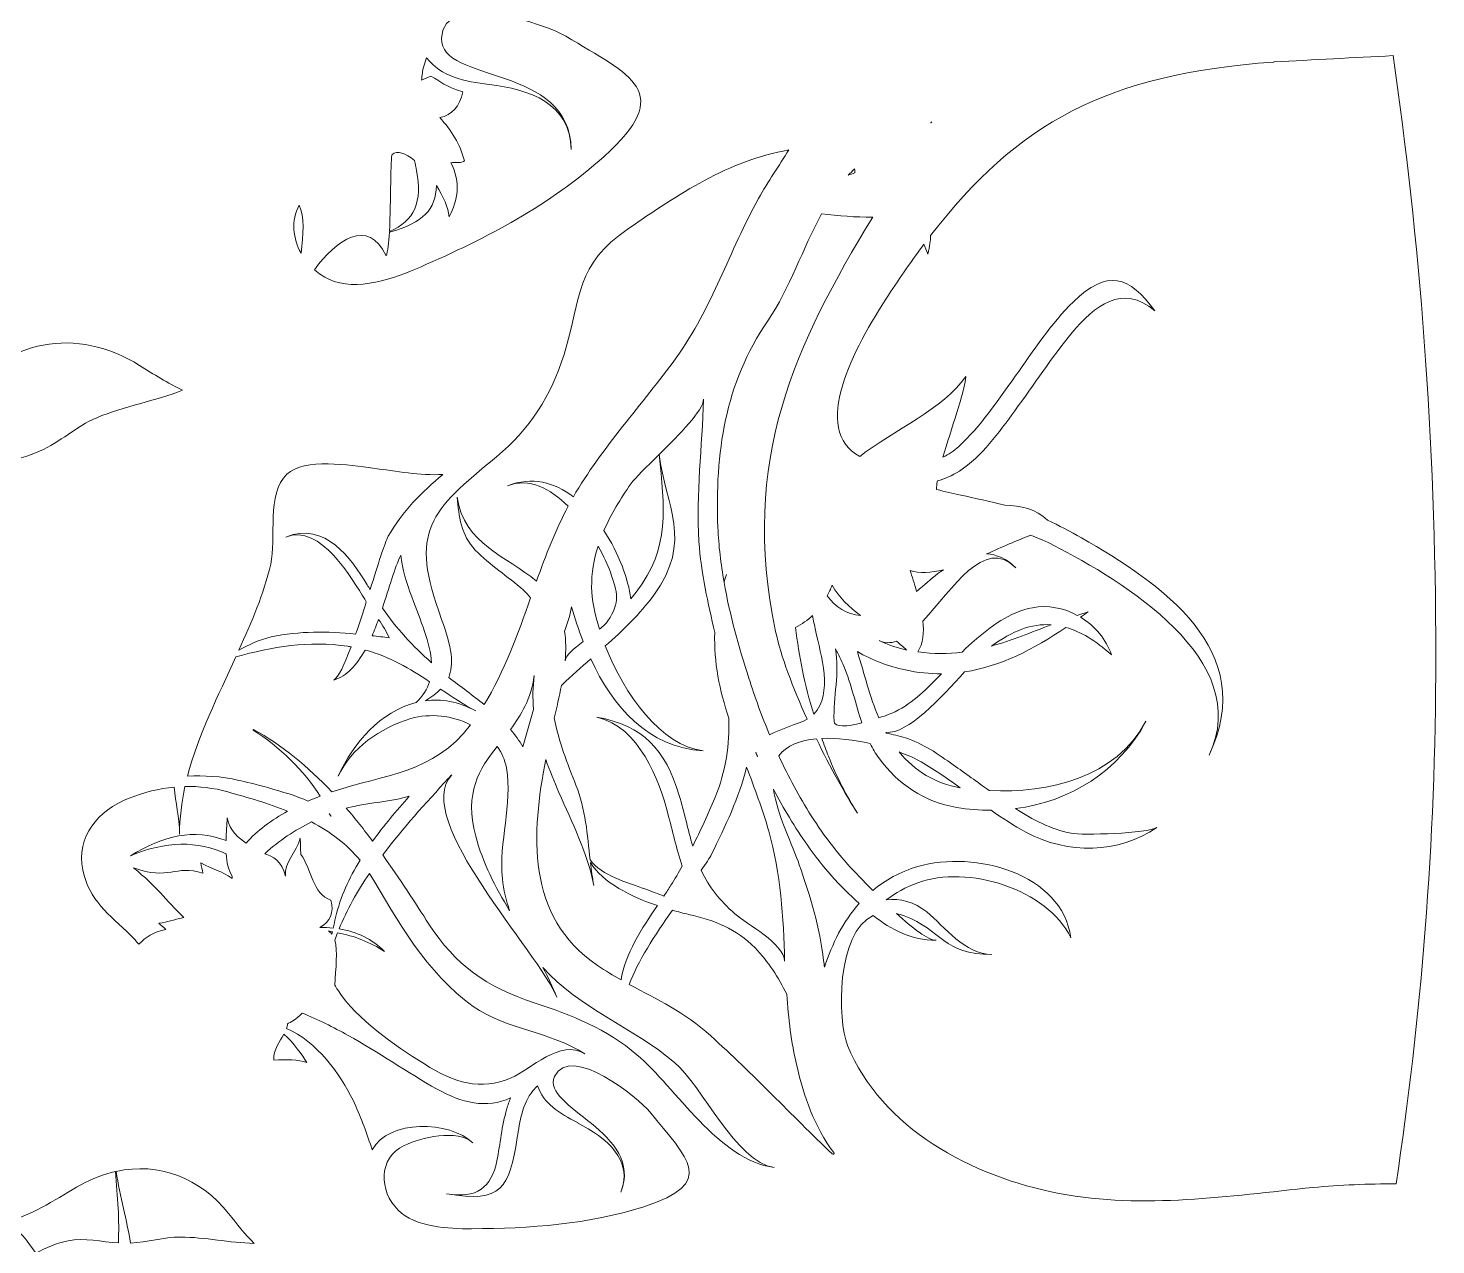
# Model space of a CAD drawing. Header units: inches. Extents: x 0 to 8.2, y -11.5 to 0.
# Drawn here: x 2.863 to 4.54, y -9.212 to -7.763 of the extents above; entities that cross this region are included whole.
import ezdxf

# ---------------------------------------------------------------- set-up
doc = ezdxf.new("R2010")
doc.units = ezdxf.units.IN
doc.header["$MEASUREMENT"] = 0
doc.layers.add('Middle Layer', color=7, linetype='Continuous')

# ---------------------------------------------------------------- blocks, each defined once
blk = doc.blocks.new('block 2')
at = {"layer": 'Middle Layer', "lineweight": 0}
for points, knots in [([(3.3302, -8.0471), (3.4088, -8.0129), (3.4848, -7.9732), (3.549, -7.9153), (3.6341, -7.8385), (3.5815, -7.8194), (3.5032, -7.772), (3.481, -7.7585), (3.3569, -7.7155), (3.3552, -7.7748), (3.3538, -7.8283), (3.5085, -7.8053), (3.5098, -7.9072), (3.5089, -7.852), (3.46, -7.8354), (3.4121, -7.8296), (3.4121, -7.8296), (3.4121, -7.8296), (3.412, -7.8296), (3.3833, -7.8261), (3.3543, -7.8202), (3.3375, -7.7979), (3.3362, -7.8011), (3.3351, -7.8045), (3.3341, -7.808), (3.3327, -7.8134), (3.3319, -7.8188), (3.3316, -7.8244), (3.3352, -7.8229), (3.3388, -7.8211), (3.3426, -7.8199), (3.3554, -7.8265), (3.3586, -7.8316), (3.3806, -7.8385), (3.377, -7.8559), (3.3679, -7.8661), (3.3531, -7.8691), (3.3673, -7.8839), (3.3772, -7.901), (3.3827, -7.9205), (3.3798, -7.9238), (3.3712, -7.9224), (3.3665, -7.9228), (3.3786, -7.9475), (3.3749, -7.9668), (3.3643, -7.9872), (3.3635, -7.9764), (3.3575, -7.9628), (3.3492, -7.9501), (3.3484, -7.9787), (3.334, -7.9941), (3.2932, -8.0057), (3.2924, -8.0181), (3.2913, -8.0285), (3.2893, -8.0339), (3.2677, -7.9874), (3.2299, -8.0154), (3.2038, -8.0503), (3.209, -8.0548), (3.2148, -8.0588), (3.2211, -8.0617), (3.254, -8.0772), (3.2998, -8.0603), (3.3302, -8.0471)], [0, 0, 0, 0, 1, 1, 1, 2, 2, 2, 3, 3, 3, 4, 4, 4, 5, 5, 5, 6, 6, 6, 7, 7, 7, 8, 8, 8, 9, 9, 9, 10, 10, 10, 11, 11, 11, 12, 12, 12, 13, 13, 13, 14, 14, 14, 15, 15, 15, 16, 16, 16, 17, 17, 17, 18, 18, 18, 19, 19, 19, 20, 20, 20, 21, 21, 21, 21]), ([(4.5397, -8.5115), (4.5397, -8.249), (4.52, -8.011), (4.4887, -7.7953), (4.4414, -7.7976), (4.3941, -7.8003), (4.3467, -7.8028), (4.3467, -7.8028), (4.3466, -7.8029), (4.3466, -7.8029), (4.1474, -7.8174), (4.0418, -7.875), (3.9379, -8.0097), (3.9378, -8.0152), (3.9369, -8.0224), (3.9347, -8.0318), (3.9329, -8.0276), (3.9313, -8.0237), (3.93, -8.02), (3.9159, -8.0388), (3.9019, -8.0589), (3.8876, -8.0806), (3.8455, -8.1445), (3.7949, -8.2413), (3.8534, -8.2728), (3.894, -8.2411), (3.9529, -8.2167), (3.9798, -8.1776), (3.9779, -8.1975), (3.9622, -8.2401), (3.9526, -8.2738), (3.9593, -8.2703), (3.9657, -8.2661), (3.9713, -8.2609), (3.9977, -8.2367), (4.0181, -8.2062), (4.0388, -8.1771), (4.0603, -8.1468), (4.0814, -8.1146), (4.108, -8.0885), (4.148, -8.0495), (4.175, -8.0574), (4.205, -8.0995), (4.1665, -8.0658), (4.1324, -8.094), (4.1065, -8.1253), (4.0819, -8.155), (4.0609, -8.1875), (4.0381, -8.2185), (4.0192, -8.2441), (3.9992, -8.2727), (3.9722, -8.2902), (3.9634, -8.2959), (3.9547, -8.2995), (3.9459, -8.3018), (3.9452, -8.3058), (3.9449, -8.3093), (3.945, -8.3123), (3.9549, -8.3146), (3.9646, -8.3168), (3.9737, -8.3188), (3.991, -8.3228), (4.0087, -8.3263), (4.0261, -8.3307), (4.0452, -8.3313), (4.0636, -8.335), (4.077, -8.3487), (4.0908, -8.3551), (4.1043, -8.3622), (4.1175, -8.3697), (4.213, -8.4244), (4.3296, -8.5035), (4.2695, -8.6286), (4.324, -8.5152), (4.166, -8.4208), (4.0845, -8.3787), (4.0755, -8.3741), (4.0664, -8.3702), (4.0572, -8.3667), (4.0409, -8.3726), (4.0227, -8.381), (4.0045, -8.389), (4.0163, -8.3895), (4.0281, -8.3942), (4.0394, -8.4053), (4.0011, -8.368), (3.9646, -8.4309), (3.9288, -8.4689), (3.9301, -8.4824), (3.9289, -8.4954), (3.9227, -8.5057), (3.9413, -8.5083), (3.9587, -8.508), (3.9753, -8.5059), (3.9798, -8.5014), (3.9844, -8.497), (3.9892, -8.4928), (4.0092, -8.4756), (4.0316, -8.4582), (4.0592, -8.453), (4.0777, -8.4495), (4.0964, -8.4534), (4.1125, -8.4621), (4.1168, -8.4607), (4.1212, -8.4593), (4.1256, -8.4579), (4.1226, -8.4601), (4.1195, -8.4622), (4.1165, -8.4644), (4.1336, -8.4748), (4.1471, -8.4908), (4.1533, -8.5091), (4.1342, -8.4921), (4.1165, -8.4814), (4.0991, -8.4764), (4.0606, -8.5022), (4.0217, -8.5229), (3.9784, -8.5295), (3.95, -8.5605), (3.9113, -8.6035), (3.8845, -8.6016), (3.8847, -8.6019), (3.8848, -8.6021), (3.885, -8.6024), (3.8927, -8.604), (3.9004, -8.6057), (3.9078, -8.608), (3.9285, -8.6143), (3.9476, -8.6281), (3.9649, -8.6402), (3.9793, -8.6503), (3.9935, -8.6607), (4.0077, -8.6709), (4.0784, -8.674), (4.1585, -8.6559), (4.1944, -8.5882), (4.1627, -8.6479), (4.1037, -8.6839), (4.0389, -8.6924), (4.0592, -8.7052), (4.0813, -8.7171), (4.1052, -8.7218), (4.1176, -8.7242), (4.1969, -8.722), (4.2075, -8.7148), (4.1615, -8.7461), (4.1016, -8.7474), (4.0513, -8.7203), (4.0368, -8.7126), (4.0232, -8.7036), (4.0099, -8.6943), (3.9963, -8.6943), (3.9826, -8.6933), (3.969, -8.6909), (3.9302, -8.6842), (3.8995, -8.6638), (3.8761, -8.632), (3.8722, -8.6267), (3.869, -8.6209), (3.866, -8.6148), (3.8469, -8.6105), (3.8266, -8.6079), (3.8082, -8.6087), (3.8107, -8.6158), (3.8134, -8.6229), (3.8162, -8.63), (3.8261, -8.6545), (3.8376, -8.6774), (3.8507, -8.6979), (3.8361, -8.6751), (3.8183, -8.6431), (3.8019, -8.6092), (3.7825, -8.6109), (3.7662, -8.617), (3.7571, -8.6296), (3.7684, -8.6542), (3.7811, -8.6782), (3.7957, -8.7009), (3.8117, -8.7258), (3.8296, -8.7495), (3.8502, -8.7705), (3.8534, -8.7737), (3.8603, -8.781), (3.869, -8.7898), (3.8838, -8.7776), (3.9013, -8.7676), (3.9227, -8.7614), (3.9907, -8.7415), (4.0946, -8.7698), (4.1048, -8.8462), (4.0775, -8.7881), (3.9811, -8.7589), (3.9227, -8.7806), (3.9083, -8.7859), (3.8959, -8.7929), (3.8851, -8.8012), (3.9017, -8.7989), (3.9181, -8.8031), (3.9333, -8.8154), (3.9545, -8.8327), (3.9785, -8.8663), (4.011, -8.866), (3.9528, -8.8665), (3.9515, -8.8371), (3.9065, -8.8201), (3.9065, -8.8201), (3.9064, -8.8201), (3.9063, -8.82), (3.9032, -8.8189), (3.9003, -8.8181), (3.8974, -8.8174), (3.9159, -8.8344), (3.9348, -8.8493), (3.9444, -8.8491), (3.9149, -8.8496), (3.8912, -8.8366), (3.8695, -8.8196), (3.8252, -8.8401), (3.8268, -8.9443), (3.839, -8.9745), (3.8787, -9.0726), (3.987, -9.1311), (4.0912, -9.1508), (4.1923, -9.17), (4.2932, -9.1536), (4.3934, -9.1438), (4.4257, -9.1406), (4.4591, -9.1394), (4.4924, -9.1394), (4.5218, -8.9437), (4.5397, -8.7346), (4.5397, -8.5115)], [0, 0, 0, 0, 1, 1, 1, 2, 2, 2, 3, 3, 3, 4, 4, 4, 5, 5, 5, 6, 6, 6, 7, 7, 7, 8, 8, 8, 9, 9, 9, 10, 10, 10, 11, 11, 11, 12, 12, 12, 13, 13, 13, 14, 14, 14, 15, 15, 15, 16, 16, 16, 17, 17, 17, 18, 18, 18, 19, 19, 19, 20, 20, 20, 21, 21, 21, 22, 22, 22, 23, 23, 23, 24, 24, 24, 25, 25, 25, 26, 26, 26, 27, 27, 27, 28, 28, 28, 29, 29, 29, 30, 30, 30, 31, 31, 31, 32, 32, 32, 33, 33, 33, 34, 34, 34, 35, 35, 35, 36, 36, 36, 37, 37, 37, 38, 38, 38, 39, 39, 39, 40, 40, 40, 41, 41, 41, 42, 42, 42, 43, 43, 43, 44, 44, 44, 45, 45, 45, 46, 46, 46, 47, 47, 47, 48, 48, 48, 49, 49, 49, 50, 50, 50, 51, 51, 51, 52, 52, 52, 53, 53, 53, 54, 54, 54, 55, 55, 55, 56, 56, 56, 57, 57, 57, 58, 58, 58, 59, 59, 59, 60, 60, 60, 61, 61, 61, 62, 62, 62, 63, 63, 63, 64, 64, 64, 65, 65, 65, 66, 66, 66, 67, 67, 67, 68, 68, 68, 69, 69, 69, 70, 70, 70, 71, 71, 71, 72, 72, 72, 73, 73, 73, 74, 74, 74, 75, 75, 75, 76, 76, 76, 77, 77, 77, 77]), ([(3.9381, -7.8755), (3.9381, -7.8756), (3.9381, -7.8757), (3.9382, -7.8758), (3.9385, -7.8752), (3.9389, -7.8747), (3.9393, -7.8741), (3.9389, -7.8746), (3.9384, -7.875), (3.9381, -7.8755)], [0, 0, 0, 0, 1, 1, 1, 2, 2, 2, 3, 3, 3, 3]), ([(3.2932, -8.0047), (3.3237, -7.9925), (3.3325, -7.9688), (3.3256, -7.9324), (3.3249, -7.9283), (3.324, -7.9243), (3.3231, -7.9202), (3.3125, -7.9116), (3.3025, -7.9077), (3.2966, -7.9132), (3.294, -7.9155), (3.2954, -7.9686), (3.2932, -8.0047)], [0, 0, 0, 0, 1, 1, 1, 2, 2, 2, 3, 3, 3, 4, 4, 4, 4]), ([(3.4208, -8.2731), (3.3416, -8.3382), (3.316, -8.361), (3.3554, -8.467), (3.3678, -8.5002), (3.3701, -8.5208), (3.3638, -8.536), (3.378, -8.547), (3.3925, -8.5574), (3.4062, -8.5684), (3.4301, -8.5291), (3.4459, -8.4851), (3.4614, -8.4412), (3.4588, -8.4381), (3.456, -8.435), (3.4528, -8.4322), (3.4343, -8.4155), (3.4127, -8.4023), (3.3955, -8.3843), (3.3784, -8.3664), (3.3761, -8.344), (3.3739, -8.3214), (3.382, -8.3771), (3.4334, -8.3923), (3.4685, -8.4213), (3.4795, -8.3906), (3.4911, -8.3603), (3.5061, -8.3322), (3.4849, -8.3111), (3.4595, -8.2974), (3.4339, -8.308), (3.4629, -8.296), (3.4897, -8.3036), (3.5123, -8.3208), (3.5456, -8.2632), (3.5948, -8.2106), (3.6348, -8.1552), (3.6781, -8.0952), (3.6976, -8.0289), (3.733, -7.9653), (3.744, -7.9456), (3.7574, -7.9265), (3.769, -7.9077), (3.6976, -7.9196), (3.6366, -7.961), (3.5779, -8.0014), (3.514, -8.0454), (3.5227, -8.0806), (3.5012, -8.1512), (3.4864, -8.2001), (3.46, -8.2407), (3.4208, -8.2731)], [0, 0, 0, 0, 1, 1, 1, 2, 2, 2, 3, 3, 3, 4, 4, 4, 5, 5, 5, 6, 6, 6, 7, 7, 7, 8, 8, 8, 9, 9, 9, 10, 10, 10, 11, 11, 11, 12, 12, 12, 13, 13, 13, 14, 14, 14, 15, 15, 15, 16, 16, 16, 17, 17, 17, 17]), ([(3.8398, -7.9377), (3.8425, -7.9369), (3.8451, -7.9357), (3.8478, -7.935), (3.8478, -7.9334), (3.8476, -7.9319), (3.8472, -7.9303), (3.8447, -7.9327), (3.8422, -7.9352), (3.8398, -7.9377)], [0, 0, 0, 0, 1, 1, 1, 2, 2, 2, 3, 3, 3, 3]), ([(3.188, -8.0307), (3.1909, -8.0086), (3.1921, -7.9872), (3.1856, -7.9735), (3.176, -7.9921), (3.1782, -8.0132), (3.188, -8.0307)], [0, 0, 0, 0, 1, 1, 1, 2, 2, 2, 2]), ([(3.869, -7.9876), (3.8484, -7.9878), (3.8282, -7.9863), (3.808, -7.9837), (3.7853, -8.0252), (3.7705, -8.0724), (3.744, -8.1111), (3.6925, -8.1864), (3.681, -8.2688), (3.6845, -8.3575), (3.6854, -8.3792), (3.688, -8.4009), (3.6918, -8.4225), (3.6928, -8.4195), (3.6936, -8.4165), (3.6947, -8.4134), (3.6936, -8.4165), (3.6927, -8.4197), (3.6919, -8.4229), (3.6987, -8.4617), (3.7095, -8.5001), (3.7214, -8.5371), (3.7287, -8.5599), (3.7369, -8.5825), (3.7461, -8.6046), (3.76, -8.5968), (3.7798, -8.5917), (3.7909, -8.5859), (3.7738, -8.5483), (3.7593, -8.5103), (3.7533, -8.4814), (3.7104, -8.2766), (3.7769, -8.1389), (3.869, -7.9876)], [0, 0, 0, 0, 1, 1, 1, 2, 2, 2, 3, 3, 3, 4, 4, 4, 5, 5, 5, 6, 6, 6, 7, 7, 7, 8, 8, 8, 9, 9, 9, 10, 10, 10, 11, 11, 11, 11]), ([(2.9957, -8.1644), (2.921, -8.1181), (2.836, -8.1314), (2.7808, -8.2073), (2.7593, -8.2369), (2.7382, -8.2722), (2.7105, -8.2983), (2.7182, -8.2992), (2.7261, -8.2975), (2.7369, -8.2901), (2.7383, -8.3369), (2.7478, -8.3097), (2.7587, -8.332), (2.7668, -8.319), (2.7714, -8.305), (2.7724, -8.2899), (2.776, -8.2974), (2.7781, -8.3048), (2.7785, -8.3119), (2.7839, -8.3065), (2.7895, -8.3014), (2.7957, -8.2971), (2.8195, -8.2805), (2.8504, -8.2781), (2.8765, -8.2666), (2.9009, -8.2559), (2.9201, -8.237), (2.9445, -8.2267), (2.9775, -8.2128), (3.0137, -8.2069), (3.0469, -8.1938), (3.0292, -8.1856), (3.0124, -8.1748), (2.9957, -8.1644)], [0, 0, 0, 0, 1, 1, 1, 2, 2, 2, 3, 3, 3, 4, 4, 4, 5, 5, 5, 6, 6, 6, 7, 7, 7, 8, 8, 8, 9, 9, 9, 10, 10, 10, 11, 11, 11, 11]), ([(3.6808, -8.4827), (3.6728, -8.4478), (3.6644, -8.4121), (3.6619, -8.3741), (3.6583, -8.3174), (3.6659, -8.2611), (3.6675, -8.2046), (3.6671, -8.2181), (3.639, -8.2463), (3.6145, -8.2704), (3.622, -8.3323), (3.6558, -8.3726), (3.608, -8.4382), (3.5917, -8.4606), (3.5714, -8.4799), (3.5504, -8.4986), (3.5731, -8.5561), (3.6169, -8.6177), (3.6669, -8.6234), (3.6013, -8.6199), (3.5594, -8.5707), (3.533, -8.5141), (3.5215, -8.5241), (3.5101, -8.5342), (3.4993, -8.5446), (3.499, -8.545), (3.4986, -8.5452), (3.4982, -8.5455), (3.4956, -8.5589), (3.4925, -8.5721), (3.4896, -8.5847), (3.4952, -8.6121), (3.5052, -8.6391), (3.5154, -8.6644), (3.527, -8.6933), (3.529, -8.7234), (3.5323, -8.7535), (3.5461, -8.7723), (3.5767, -8.7803), (3.5976, -8.788), (3.6061, -8.7911), (3.6136, -8.7941), (3.6202, -8.7965), (3.6232, -8.7921), (3.626, -8.7878), (3.6286, -8.7837), (3.6333, -8.7761), (3.6377, -8.7685), (3.642, -8.7608), (3.6351, -8.7401), (3.6304, -8.7189), (3.6248, -8.698), (3.6146, -8.6594), (3.5911, -8.5947), (3.5404, -8.5834), (3.5956, -8.5937), (3.6219, -8.6212), (3.6384, -8.6767), (3.6444, -8.6967), (3.6488, -8.717), (3.6545, -8.7371), (3.6639, -8.7184), (3.6725, -8.6993), (3.6807, -8.6798), (3.6945, -8.6469), (3.6986, -8.6155), (3.6975, -8.5847), (3.6867, -8.5515), (3.6794, -8.5181), (3.6808, -8.4827)], [0, 0, 0, 0, 1, 1, 1, 2, 2, 2, 3, 3, 3, 4, 4, 4, 5, 5, 5, 6, 6, 6, 7, 7, 7, 8, 8, 8, 9, 9, 9, 10, 10, 10, 11, 11, 11, 12, 12, 12, 13, 13, 13, 14, 14, 14, 15, 15, 15, 16, 16, 16, 17, 17, 17, 18, 18, 18, 19, 19, 19, 20, 20, 20, 21, 21, 21, 22, 22, 22, 23, 23, 23, 23]), ([(3.114, -8.5035), (3.1257, -8.4972), (3.1377, -8.4912), (3.1525, -8.4879), (3.1863, -8.4804), (3.2194, -8.4813), (3.253, -8.4844), (3.2573, -8.4721), (3.2616, -8.4589), (3.2657, -8.4459), (3.2651, -8.4449), (3.2644, -8.4439), (3.2638, -8.443), (3.2496, -8.4201), (3.2112, -8.3517), (3.1698, -8.3688), (3.2165, -8.3496), (3.2482, -8.3946), (3.2667, -8.4259), (3.2679, -8.4278), (3.2691, -8.4295), (3.2703, -8.4314), (3.2796, -8.4016), (3.2877, -8.3754), (3.2919, -8.3679), (3.3087, -8.3381), (3.3318, -8.3153), (3.3569, -8.2942), (3.3291, -8.2959), (3.3021, -8.2904), (3.2734, -8.2867), (3.2465, -8.2832), (3.1922, -8.2744), (3.1712, -8.2939), (3.1467, -8.3165), (3.1585, -8.3713), (3.1518, -8.401), (3.1437, -8.4367), (3.1289, -8.4703), (3.114, -8.5035)], [0, 0, 0, 0, 1, 1, 1, 2, 2, 2, 3, 3, 3, 4, 4, 4, 5, 5, 5, 6, 6, 6, 7, 7, 7, 8, 8, 8, 9, 9, 9, 10, 10, 10, 11, 11, 11, 12, 12, 12, 13, 13, 13, 13]), ([(3.6144, -8.2705), (3.5996, -8.285), (3.5862, -8.298), (3.5809, -8.3055), (3.5685, -8.323), (3.5572, -8.3416), (3.5487, -8.3612), (3.5664, -8.3881), (3.5779, -8.419), (3.5807, -8.4423), (3.583, -8.4397), (3.5852, -8.437), (3.5873, -8.4343), (3.6279, -8.3819), (3.621, -8.3328), (3.6144, -8.2705)], [0, 0, 0, 0, 1, 1, 1, 2, 2, 2, 3, 3, 3, 4, 4, 4, 5, 5, 5, 5]), ([(3.5417, -8.3798), (3.5367, -8.3955), (3.5338, -8.4118), (3.5341, -8.4289), (3.5342, -8.4427), (3.5376, -8.4601), (3.5434, -8.4786), (3.5479, -8.475), (3.5516, -8.4716), (3.5535, -8.4686), (3.5685, -8.4459), (3.565, -8.4353), (3.5564, -8.4106), (3.5536, -8.4026), (3.5485, -8.3916), (3.5417, -8.3798)], [0, 0, 0, 0, 1, 1, 1, 2, 2, 2, 3, 3, 3, 4, 4, 4, 5, 5, 5, 5]), ([(3.3434, -8.5185), (3.3419, -8.4951), (3.3304, -8.4687), (3.3198, -8.4401), (3.3137, -8.4238), (3.3085, -8.4071), (3.3067, -8.3906), (3.2995, -8.4054), (3.293, -8.4293), (3.2848, -8.4537), (3.3015, -8.4773), (3.3211, -8.4987), (3.3434, -8.5185)], [0, 0, 0, 0, 1, 1, 1, 2, 2, 2, 3, 3, 3, 4, 4, 4, 4]), ([(3.9212, -8.4335), (3.9235, -8.4316), (3.9258, -8.4298), (3.9281, -8.4278), (3.9359, -8.4209), (3.9443, -8.4138), (3.9532, -8.4077), (3.9382, -8.4114), (3.9245, -8.4124), (3.9135, -8.4085), (3.9156, -8.4155), (3.9185, -8.4241), (3.9212, -8.4335)], [0, 0, 0, 0, 1, 1, 1, 2, 2, 2, 3, 3, 3, 4, 4, 4, 4]), ([(3.8542, -8.4622), (3.8409, -8.4521), (3.8288, -8.4409), (3.8205, -8.4263), (3.8189, -8.4308), (3.8167, -8.4347), (3.8146, -8.4387), (3.8248, -8.4523), (3.8379, -8.461), (3.8542, -8.4622)], [0, 0, 0, 0, 1, 1, 1, 2, 2, 2, 3, 3, 3, 3]), ([(3.2929, -8.4887), (3.2898, -8.4814), (3.2851, -8.4741), (3.2802, -8.4669), (3.2778, -8.4736), (3.2753, -8.4801), (3.2725, -8.4864), (3.2793, -8.4872), (3.286, -8.4879), (3.2929, -8.4887)], [0, 0, 0, 0, 1, 1, 1, 2, 2, 2, 3, 3, 3, 3]), ([(3.524, -8.4933), (3.5186, -8.4795), (3.514, -8.4655), (3.5101, -8.4519), (3.5082, -8.4626), (3.5052, -8.4721), (3.5019, -8.4812), (3.5035, -8.4927), (3.5036, -8.5044), (3.5026, -8.5161), (3.5031, -8.5098), (3.513, -8.5016), (3.524, -8.4933)], [0, 0, 0, 0, 1, 1, 1, 2, 2, 2, 3, 3, 3, 4, 4, 4, 4]), ([(3.7973, -8.4621), (3.7914, -8.4677), (3.7847, -8.4725), (3.7771, -8.4766), (3.7808, -8.5105), (3.7879, -8.545), (3.7987, -8.58), (3.8221, -8.5548), (3.8073, -8.5098), (3.8008, -8.4799), (3.7995, -8.4742), (3.7983, -8.4682), (3.7973, -8.4621)], [0, 0, 0, 0, 1, 1, 1, 2, 2, 2, 3, 3, 3, 4, 4, 4, 4]), ([(4.0104, -8.4987), (4.0345, -8.492), (4.0577, -8.4825), (4.0816, -8.4733), (4.0584, -8.4718), (4.0354, -8.4806), (4.0104, -8.4987)], [0, 0, 0, 0, 1, 1, 1, 2, 2, 2, 2]), ([(3.0527, -8.6537), (3.0723, -8.6528), (3.0923, -8.6535), (3.114, -8.6587), (3.1269, -8.6618), (3.1684, -8.6715), (3.1966, -8.6833), (3.2008, -8.6815), (3.2049, -8.6798), (3.2088, -8.6782), (3.2095, -8.6779), (3.2102, -8.6777), (3.2109, -8.6774), (3.1922, -8.648), (3.1615, -8.6175), (3.1308, -8.599), (3.1309, -8.5988), (3.1311, -8.5986), (3.1312, -8.5983), (3.1655, -8.6163), (3.1965, -8.6425), (3.2246, -8.6725), (3.2882, -8.6509), (3.3449, -8.6514), (3.39, -8.5924), (3.3681, -8.5816), (3.3415, -8.5784), (3.3188, -8.5851), (3.2826, -8.5959), (3.2472, -8.6205), (3.2323, -8.6537), (3.2499, -8.6144), (3.2833, -8.5763), (3.3249, -8.5659), (3.3331, -8.5582), (3.3382, -8.5499), (3.3409, -8.5412), (3.3175, -8.5256), (3.2939, -8.5114), (3.2642, -8.5034), (3.2544, -8.521), (3.2425, -8.5347), (3.2269, -8.5392), (3.2324, -8.5362), (3.2397, -8.5206), (3.2475, -8.4998), (3.2462, -8.4996), (3.245, -8.4992), (3.2437, -8.499), (3.1971, -8.4919), (3.1535, -8.4997), (3.1103, -8.5116), (3.0893, -8.558), (3.0655, -8.6045), (3.0527, -8.6537)], [0, 0, 0, 0, 1, 1, 1, 2, 2, 2, 3, 3, 3, 4, 4, 4, 5, 5, 5, 6, 6, 6, 7, 7, 7, 8, 8, 8, 9, 9, 9, 10, 10, 10, 11, 11, 11, 12, 12, 12, 13, 13, 13, 14, 14, 14, 15, 15, 15, 16, 16, 16, 17, 17, 17, 18, 18, 18, 18]), ([(3.8766, -8.4922), (3.887, -8.4971), (3.898, -8.5009), (3.9093, -8.5034), (3.9054, -8.4997), (3.9013, -8.4963), (3.8971, -8.493), (3.8902, -8.4953), (3.8834, -8.4954), (3.8766, -8.4922)], [0, 0, 0, 0, 1, 1, 1, 2, 2, 2, 3, 3, 3, 3]), ([(3.8246, -8.502), (3.8296, -8.5309), (3.8219, -8.5593), (3.8228, -8.588), (3.823, -8.5962), (3.839, -8.5945), (3.856, -8.5903), (3.8486, -8.5681), (3.8433, -8.5441), (3.8346, -8.5227), (3.8317, -8.5155), (3.8282, -8.5087), (3.8246, -8.502)], [0, 0, 0, 0, 1, 1, 1, 2, 2, 2, 3, 3, 3, 4, 4, 4, 4]), ([(3.9077, -8.5272), (3.8876, -8.5228), (3.8683, -8.5156), (3.8506, -8.5053), (3.8589, -8.5316), (3.8653, -8.5591), (3.8761, -8.5843), (3.8856, -8.5812), (3.8932, -8.5782), (3.8956, -8.577), (3.9174, -8.5658), (3.9344, -8.549), (3.9507, -8.5317), (3.9369, -8.5317), (3.9227, -8.5304), (3.9078, -8.5272), (3.9078, -8.5272), (3.9077, -8.5272), (3.9077, -8.5272)], [0, 0, 0, 0, 1, 1, 1, 2, 2, 2, 3, 3, 3, 4, 4, 4, 5, 5, 5, 6, 6, 6, 6]), ([(3.4373, -8.5981), (3.4428, -8.6045), (3.4479, -8.6113), (3.4523, -8.6188), (3.4565, -8.6039), (3.4609, -8.589), (3.4649, -8.5741), (3.4649, -8.574), (3.465, -8.5738), (3.465, -8.5737), (3.4638, -8.5607), (3.4638, -8.5475), (3.4658, -8.5339), (3.4618, -8.5612), (3.4502, -8.5808), (3.4373, -8.5981)], [0, 0, 0, 0, 1, 1, 1, 2, 2, 2, 3, 3, 3, 4, 4, 4, 5, 5, 5, 5]), ([(3.3961, -8.576), (3.381, -8.5679), (3.3675, -8.5589), (3.3542, -8.55), (3.3495, -8.5549), (3.3435, -8.5594), (3.3362, -8.5638), (3.355, -8.5614), (3.3751, -8.5646), (3.3961, -8.576)], [0, 0, 0, 0, 1, 1, 1, 2, 2, 2, 3, 3, 3, 3]), ([(3.4216, -8.6183), (3.4002, -8.6455), (3.3822, -8.6728), (3.396, -8.7252), (3.4044, -8.7572), (3.4197, -8.786), (3.4364, -8.8142), (3.4322, -8.8018), (3.4292, -8.789), (3.4278, -8.776), (3.4232, -8.7318), (3.4404, -8.6879), (3.4325, -8.6438), (3.4309, -8.6344), (3.427, -8.6259), (3.4216, -8.6183)], [0, 0, 0, 0, 1, 1, 1, 2, 2, 2, 3, 3, 3, 4, 4, 4, 5, 5, 5, 5]), ([(3.5412, -8.8793), (3.5506, -8.8857), (3.5599, -8.8912), (3.5692, -8.8964), (3.5735, -8.866), (3.5943, -8.8347), (3.6125, -8.8079), (3.5814, -8.7974), (3.5474, -8.7808), (3.5327, -8.7566), (3.5338, -8.7658), (3.535, -8.775), (3.5367, -8.7841), (3.5294, -8.7455), (3.5106, -8.7086), (3.4952, -8.6733), (3.4895, -8.6601), (3.4841, -8.647), (3.4794, -8.6339), (3.4627, -8.7208), (3.4549, -8.8205), (3.5412, -8.8793)], [0, 0, 0, 0, 1, 1, 1, 2, 2, 2, 3, 3, 3, 4, 4, 4, 5, 5, 5, 6, 6, 6, 7, 7, 7, 7]), ([(3.7312, -8.6286), (3.7307, -8.6275), (3.7302, -8.6264), (3.7297, -8.6253), (3.7303, -8.6271), (3.731, -8.6289), (3.7316, -8.6306), (3.7314, -8.6299), (3.7313, -8.6293), (3.7312, -8.6286)], [0, 0, 0, 0, 1, 1, 1, 2, 2, 2, 3, 3, 3, 3]), ([(3.973, -8.6675), (3.957, -8.6559), (3.9407, -8.6446), (3.9233, -8.6349), (3.9173, -8.6316), (3.9094, -8.6281), (3.9004, -8.6249), (3.9192, -8.6475), (3.9436, -8.6625), (3.973, -8.6675)], [0, 0, 0, 0, 1, 1, 1, 2, 2, 2, 3, 3, 3, 3]), ([(3.5881, -8.9855), (3.6341, -9.0247), (3.6858, -9.1116), (3.7515, -9.1199), (3.7062, -9.1142), (3.6655, -9.0223), (3.633, -8.9949), (3.5828, -8.9525), (3.5199, -8.9308), (3.4759, -8.8815), (3.4821, -8.893), (3.4878, -8.9047), (3.4926, -8.9169), (3.4717, -8.8643), (3.3189, -8.7047), (3.3674, -8.6521), (3.3662, -8.6534), (3.3649, -8.6548), (3.3637, -8.6562), (3.3363, -8.6859), (3.3089, -8.7162), (3.2852, -8.7476), (3.3055, -8.7759), (3.3238, -8.8043), (3.3403, -8.8299), (3.3714, -8.8782), (3.4088, -8.9052), (3.4658, -8.9237), (3.5105, -8.9382), (3.5525, -8.9551), (3.5881, -8.9855)], [0, 0, 0, 0, 1, 1, 1, 2, 2, 2, 3, 3, 3, 4, 4, 4, 5, 5, 5, 6, 6, 6, 7, 7, 7, 8, 8, 8, 9, 9, 9, 10, 10, 10, 10]), ([(3.7047, -8.8176), (3.7191, -8.8302), (3.7634, -8.8529), (3.7639, -8.874), (3.7627, -8.8225), (3.7594, -8.7696), (3.7452, -8.7193), (3.7377, -8.6929), (3.7281, -8.6677), (3.7186, -8.643), (3.7097, -8.6791), (3.6932, -8.7141), (3.6769, -8.7466), (3.6746, -8.7512), (3.6702, -8.7578), (3.6646, -8.7658), (3.6737, -8.7855), (3.6864, -8.8015), (3.7047, -8.8176)], [0, 0, 0, 0, 1, 1, 1, 2, 2, 2, 3, 3, 3, 4, 4, 4, 5, 5, 5, 6, 6, 6, 6]), ([(2.9852, -8.8435), (2.9887, -8.8469), (2.9918, -8.8504), (2.9947, -8.854), (3.0031, -8.8454), (3.0119, -8.8395), (3.0269, -8.8363), (3.0241, -8.8338), (3.0212, -8.8313), (3.0184, -8.8288), (3.0303, -8.8278), (3.0344, -8.8249), (3.0484, -8.8222), (3.0257, -8.8), (3.0169, -8.786), (2.9882, -8.7628), (3.0311, -8.7787), (3.0378, -8.7585), (3.071, -8.7693), (3.0702, -8.7652), (3.0693, -8.7611), (3.0685, -8.757), (3.0837, -8.7656), (3.0927, -8.7662), (3.106, -8.7755), (3.106, -8.7746), (3.106, -8.7738), (3.106, -8.773), (3.1013, -8.7656), (3.0994, -8.7562), (3.0988, -8.7463), (3.0647, -8.7302), (3.0269, -8.7311), (2.9846, -8.7485), (3.0246, -8.7242), (3.0598, -8.7157), (3.0986, -8.7305), (3.0989, -8.7208), (3.0998, -8.7113), (3.0998, -8.7034), (3.1032, -8.7199), (3.1137, -8.7267), (3.1227, -8.7337), (3.1352, -8.7184), (3.1532, -8.7057), (3.172, -8.6954), (3.1492, -8.6863), (3.125, -8.6792), (3.1008, -8.6725), (3.0835, -8.6676), (3.0665, -8.6657), (3.0497, -8.666), (3.0457, -8.6845), (3.0433, -8.7034), (3.0432, -8.7228), (3.0433, -8.7017), (3.0382, -8.6856), (3.0367, -8.6668), (3.0186, -8.6685), (3.0009, -8.6729), (2.9833, -8.6798), (2.9456, -8.6947), (2.9201, -8.7259), (2.928, -8.7653), (2.9352, -8.8016), (2.9591, -8.818), (2.9852, -8.8435)], [0, 0, 0, 0, 1, 1, 1, 2, 2, 2, 3, 3, 3, 4, 4, 4, 5, 5, 5, 6, 6, 6, 7, 7, 7, 8, 8, 8, 9, 9, 9, 10, 10, 10, 11, 11, 11, 12, 12, 12, 13, 13, 13, 14, 14, 14, 15, 15, 15, 16, 16, 16, 17, 17, 17, 18, 18, 18, 19, 19, 19, 20, 20, 20, 21, 21, 21, 22, 22, 22, 22]), ([(3.7911, -8.736), (3.776, -8.7145), (3.7627, -8.6921), (3.7506, -8.669), (3.7552, -8.7002), (3.7739, -8.7372), (3.7815, -8.7594), (3.7943, -8.7967), (3.8062, -8.8344), (3.8104, -8.8733), (3.8107, -8.876), (3.8111, -8.8787), (3.8114, -8.8814), (3.8206, -8.8533), (3.8336, -8.8269), (3.8528, -8.8054), (3.8297, -8.7847), (3.8089, -8.7614), (3.7911, -8.736)], [0, 0, 0, 0, 1, 1, 1, 2, 2, 2, 3, 3, 3, 4, 4, 4, 5, 5, 5, 6, 6, 6, 6]), ([(3.2418, -8.6919), (3.2528, -8.7046), (3.2632, -8.7178), (3.2732, -8.7312), (3.2866, -8.7126), (3.3015, -8.695), (3.3169, -8.6777), (3.2927, -8.6843), (3.2664, -8.6855), (3.2418, -8.6919)], [0, 0, 0, 0, 1, 1, 1, 2, 2, 2, 3, 3, 3, 3]), ([(3.2221, -8.6984), (3.2219, -8.6985), (3.2218, -8.6985), (3.2216, -8.6986), (3.2225, -8.6997), (3.2232, -8.7007), (3.2236, -8.7018), (3.2232, -8.7007), (3.2225, -8.6995), (3.2221, -8.6984)], [0, 0, 0, 0, 1, 1, 1, 2, 2, 2, 3, 3, 3, 3]), ([(3.2004, -8.7083), (3.1813, -8.7179), (3.1611, -8.7305), (3.145, -8.7461), (3.1541, -8.7487), (3.1652, -8.755), (3.1694, -8.7727), (3.1675, -8.7565), (3.1825, -8.7446), (3.1869, -8.7276), (3.1872, -8.734), (3.1874, -8.7405), (3.1877, -8.747), (3.2004, -8.7636), (3.2013, -8.7943), (3.2236, -8.8015), (3.2274, -8.8163), (3.223, -8.8271), (3.2103, -8.8339), (3.2158, -8.8338), (3.2211, -8.8341), (3.2264, -8.8347), (3.2273, -8.8305), (3.2281, -8.8262), (3.2291, -8.822), (3.235, -8.7974), (3.2453, -8.775), (3.2582, -8.7539), (3.2426, -8.7345), (3.2227, -8.7199), (3.2004, -8.7083)], [0, 0, 0, 0, 1, 1, 1, 2, 2, 2, 3, 3, 3, 4, 4, 4, 5, 5, 5, 6, 6, 6, 7, 7, 7, 8, 8, 8, 9, 9, 9, 10, 10, 10, 10]), ([(3.335, -8.9966), (3.3701, -9.0189), (3.4016, -9.0289), (3.4383, -9.0132), (3.461, -9.0035), (3.4975, -8.9658), (3.5258, -8.9846), (3.4858, -8.9579), (3.4327, -8.9562), (3.393, -8.928), (3.3374, -8.8886), (3.3028, -8.8251), (3.2694, -8.7697), (3.2694, -8.7697), (3.2694, -8.7697), (3.2694, -8.7697), (3.2549, -8.791), (3.2424, -8.8129), (3.2333, -8.8356), (3.2542, -8.839), (3.2731, -8.8478), (3.2875, -8.8627), (3.2703, -8.8515), (3.2515, -8.8441), (3.2314, -8.8402), (3.2303, -8.8432), (3.2292, -8.8462), (3.2282, -8.8491), (3.2316, -8.8618), (3.2296, -8.8827), (3.228, -8.9026), (3.2292, -8.9046), (3.2303, -8.9065), (3.2316, -8.9084), (3.2554, -8.9446), (3.298, -8.9731), (3.335, -8.9966)], [0, 0, 0, 0, 1, 1, 1, 2, 2, 2, 3, 3, 3, 4, 4, 4, 5, 5, 5, 6, 6, 6, 7, 7, 7, 8, 8, 8, 9, 9, 9, 10, 10, 10, 11, 11, 11, 12, 12, 12, 12]), ([(3.8226, -9.1022), (3.7995, -9.0717), (3.7867, -9.0345), (3.7784, -8.9986), (3.7718, -8.9706), (3.7686, -8.9422), (3.7665, -8.9136), (3.7568, -8.8936), (3.7445, -8.8746), (3.7287, -8.8584), (3.7062, -8.8355), (3.681, -8.8255), (3.6496, -8.8184), (3.6438, -8.8171), (3.6373, -8.8154), (3.6303, -8.8134), (3.6097, -8.8425), (3.5884, -8.8752), (3.579, -8.9019), (3.6121, -8.9198), (3.6445, -8.9346), (3.676, -8.9632), (3.7259, -9.0084), (3.7721, -9.0571), (3.8205, -9.1037), (3.8216, -9.1048), (3.8236, -9.1035), (3.8226, -9.1022)], [0, 0, 0, 0, 1, 1, 1, 2, 2, 2, 3, 3, 3, 4, 4, 4, 5, 5, 5, 6, 6, 6, 7, 7, 7, 8, 8, 8, 9, 9, 9, 9]), ([(3.2248, -8.8419), (3.225, -8.841), (3.2252, -8.8401), (3.2254, -8.8392), (3.2237, -8.8389), (3.2221, -8.8385), (3.2204, -8.8383), (3.2222, -8.839), (3.2236, -8.8403), (3.2248, -8.8419)], [0, 0, 0, 0, 1, 1, 1, 2, 2, 2, 3, 3, 3, 3]), ([(3.3909, -9.1929), (3.4608, -9.1926), (3.5303, -9.1877), (3.5963, -9.1666), (3.6836, -9.1387), (3.6491, -9.1099), (3.6035, -9.0537), (3.5905, -9.0378), (3.5087, -8.9711), (3.49, -9.0117), (3.4732, -9.0483), (3.5978, -9.0784), (3.5687, -9.1494), (3.5843, -9.1109), (3.5519, -9.0849), (3.5172, -9.0666), (3.5172, -9.0666), (3.5172, -9.0666), (3.5171, -9.0665), (3.4963, -9.0556), (3.476, -9.0429), (3.4697, -9.0225), (3.4678, -9.0243), (3.466, -9.0263), (3.4642, -9.0285), (3.4514, -9.0439), (3.4486, -9.0654), (3.4455, -9.0843), (3.4355, -9.1449), (3.428, -9.1625), (3.3613, -9.1513), (3.3974, -9.1574), (3.4148, -9.1437), (3.4212, -9.1121), (3.4253, -9.0916), (3.427, -9.0704), (3.433, -9.0502), (3.4343, -9.0456), (3.4359, -9.0412), (3.4376, -9.037), (3.4093, -9.0505), (3.3782, -9.0425), (3.3502, -9.0267), (3.3141, -9.0063), (3.2802, -8.9826), (3.2439, -8.9625), (3.2266, -8.9528), (3.2082, -8.9435), (3.1891, -8.936), (3.1828, -8.9437), (3.1744, -8.947), (3.172, -8.9489), (3.1717, -8.9508), (3.1711, -8.9526), (3.1705, -8.9543), (3.2068, -8.9695), (3.235, -9.0091), (3.2499, -9.0399), (3.2586, -9.058), (3.2653, -9.0767), (3.2717, -9.0956), (3.2721, -9.0966), (3.2724, -9.0976), (3.2728, -9.0987), (3.2914, -9.0625), (3.3657, -9.0641), (3.3926, -9.0907), (3.375, -9.0733), (3.3294, -9.0848), (3.3109, -9.0936), (3.2795, -9.1088), (3.2808, -9.148), (3.3035, -9.1706), (3.324, -9.1911), (3.3639, -9.1931), (3.3909, -9.1929)], [0, 0, 0, 0, 1, 1, 1, 2, 2, 2, 3, 3, 3, 4, 4, 4, 5, 5, 5, 6, 6, 6, 7, 7, 7, 8, 8, 8, 9, 9, 9, 10, 10, 10, 11, 11, 11, 12, 12, 12, 13, 13, 13, 14, 14, 14, 15, 15, 15, 16, 16, 16, 17, 17, 17, 18, 18, 18, 19, 19, 19, 20, 20, 20, 21, 21, 21, 22, 22, 22, 23, 23, 23, 24, 24, 24, 25, 25, 25, 25]), ([(3.1554, -8.9922), (3.1706, -8.9909), (3.1843, -8.9911), (3.1949, -8.995), (3.1892, -8.9855), (3.1794, -8.9714), (3.1675, -8.9611), (3.1623, -8.9705), (3.1552, -8.9785), (3.1554, -8.9922)], [0, 0, 0, 0, 1, 1, 1, 2, 2, 2, 3, 3, 3, 3]), ([(2.9677, -9.1245), (2.9724, -9.1554), (2.9805, -9.1828), (2.9848, -9.2099), (3.005, -9.209), (3.0242, -9.2026), (3.0444, -9.2028), (3.0737, -9.2029), (3.1029, -9.2096), (3.1321, -9.2104), (3.121, -9.1995), (3.1114, -9.187), (3.1017, -9.1748), (3.0679, -9.1323), (3.0184, -9.1134), (2.9677, -9.1245)], [0, 0, 0, 0, 1, 1, 1, 2, 2, 2, 3, 3, 3, 4, 4, 4, 5, 5, 5, 5]), ([(2.872, -9.2219), (2.8843, -9.2157), (2.8968, -9.2099), (2.9105, -9.2073), (2.93, -9.2035), (2.9504, -9.2084), (2.9704, -9.2098), (2.9716, -9.1829), (2.9695, -9.1548), (2.9669, -9.1246), (2.9531, -9.1277), (2.9392, -9.1329), (2.9255, -9.1407), (2.8989, -9.1556), (2.8708, -9.175), (2.84, -9.1843), (2.8517, -9.195), (2.8625, -9.2078), (2.872, -9.2219)], [0, 0, 0, 0, 1, 1, 1, 2, 2, 2, 3, 3, 3, 4, 4, 4, 5, 5, 5, 6, 6, 6, 6])]:
    blk.add_open_spline(points, degree=3, knots=knots, dxfattribs=at)

msp = doc.modelspace()

# ---------------------------------------------------------------- block references
at = {"layer": 'Middle Layer'}
msp.add_blockref('block 2', (0, 0), dxfattribs=at)

doc.saveas('drawing.dxf')
